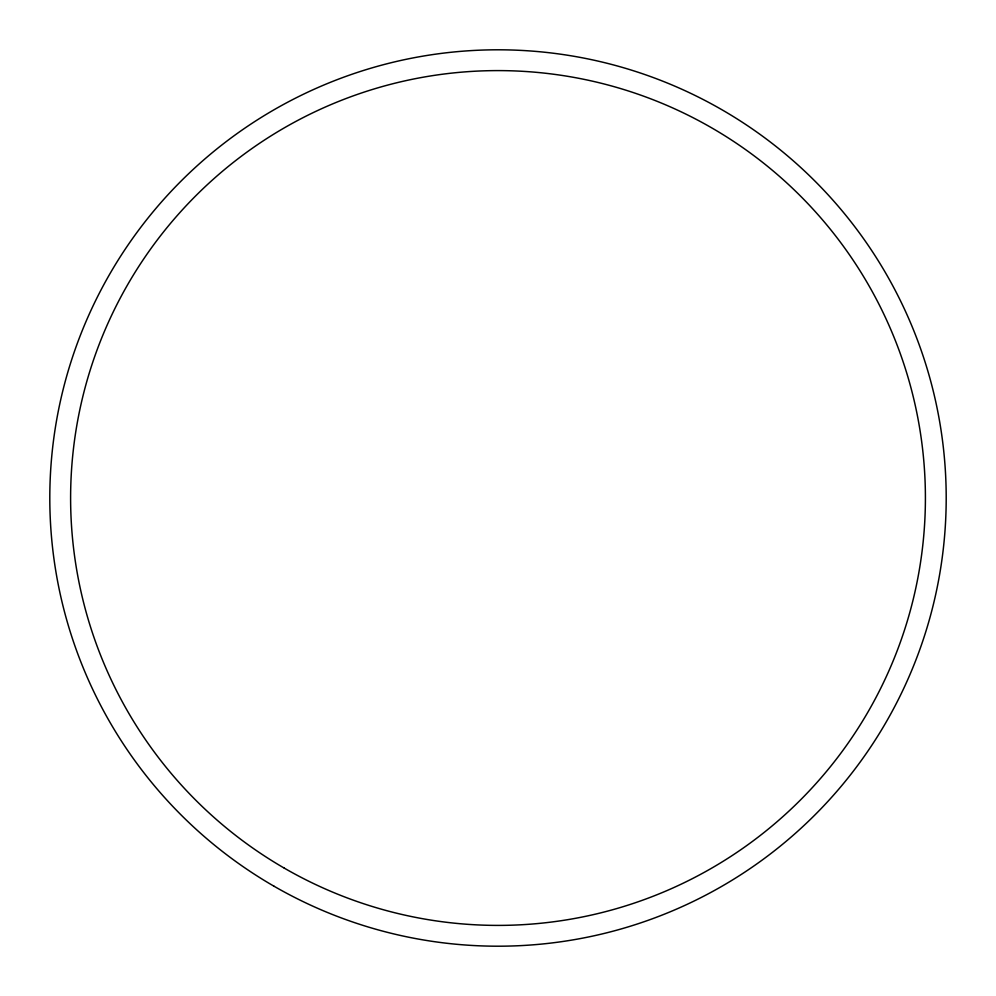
<?xml version="1.0" encoding="UTF-8"?>
<svg xmlns="http://www.w3.org/2000/svg" width="996" height="996" viewBox="0 0 996 996"><rect width="100%" height="100%" fill="white"/><g stroke="black" fill="none" stroke-linecap="round" stroke-linejoin="round"><path stroke-width="1.49" d="M273.9 886.154A448.2 448.2 0 0 0 946.2 498A448.2 448.2 0 0 0 273.9 109.846A448.2 448.2 0 0 0 273.9 886.154M284.296 868.139A427.409 427.409 0 0 0 925.409 498A427.409 427.409 0 0 0 284.296 127.862A427.409 427.409 0 0 0 284.296 868.139"/></g></svg>
